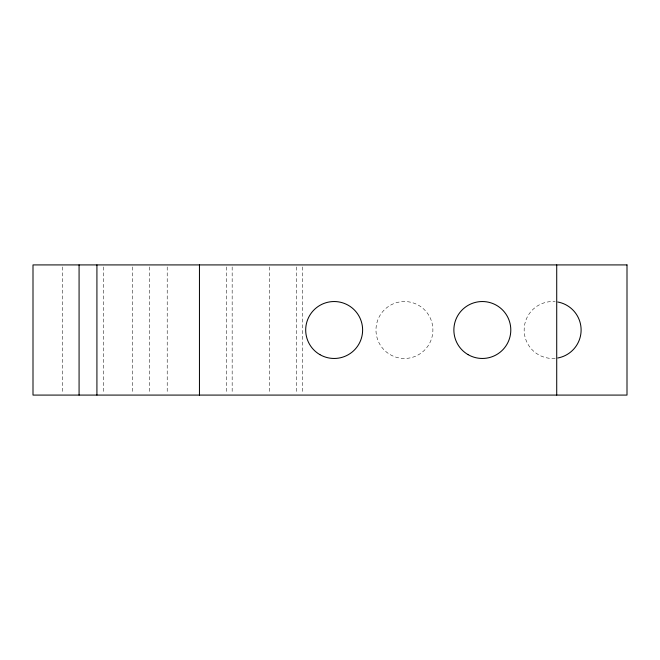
<?xml version="1.0" encoding="UTF-8"?>
<svg xmlns="http://www.w3.org/2000/svg" width="660" height="660" viewBox="0 0 660 660"><rect width="100%" height="100%" fill="white"/><g stroke="black" fill="none" stroke-linecap="round" stroke-linejoin="round"><path stroke-width="0.49" stroke-dasharray="3.3 2.47" d="M302.445 266.962L302.445 393.038M296.587 266.962L296.587 393.038M269.734 266.953L269.734 393.046M232.163 266.962L232.163 393.038M226.306 266.962L226.306 393.038M167.211 266.953L167.211 393.046M149.358 266.953L149.358 393.046M132.569 266.953L132.569 393.046M103.282 266.953L103.282 393.046M62.287 266.953L62.287 393.046M555.176 358.347A28.462 28.462 0 0 1 524.155 330A28.462 28.462 0 0 1 555.176 301.653M390.209 354.651A28.462 28.462 0 0 0 432.902 330A28.462 28.462 0 0 0 390.209 305.349A28.462 28.462 0 0 0 390.209 354.651"/><path stroke-width="0.99" d="M556.718 264.916L556.718 395.084M199.452 264.916L199.452 395.084M96.921 264.916L96.921 395.084M79.076 264.916L79.076 395.084M557.799 302.008A28.462 28.462 0 0 1 557.799 357.992M627 264.916L33 264.916L33 395.084L627 395.084L627 264.916M319.927 354.651A28.462 28.462 0 0 0 362.62 330A28.462 28.462 0 0 0 319.927 305.349A28.462 28.462 0 0 0 319.927 354.651M468.105 354.651A28.462 28.462 0 0 0 510.799 330A28.462 28.462 0 0 0 468.105 305.349A28.462 28.462 0 0 0 468.105 354.651"/></g></svg>
